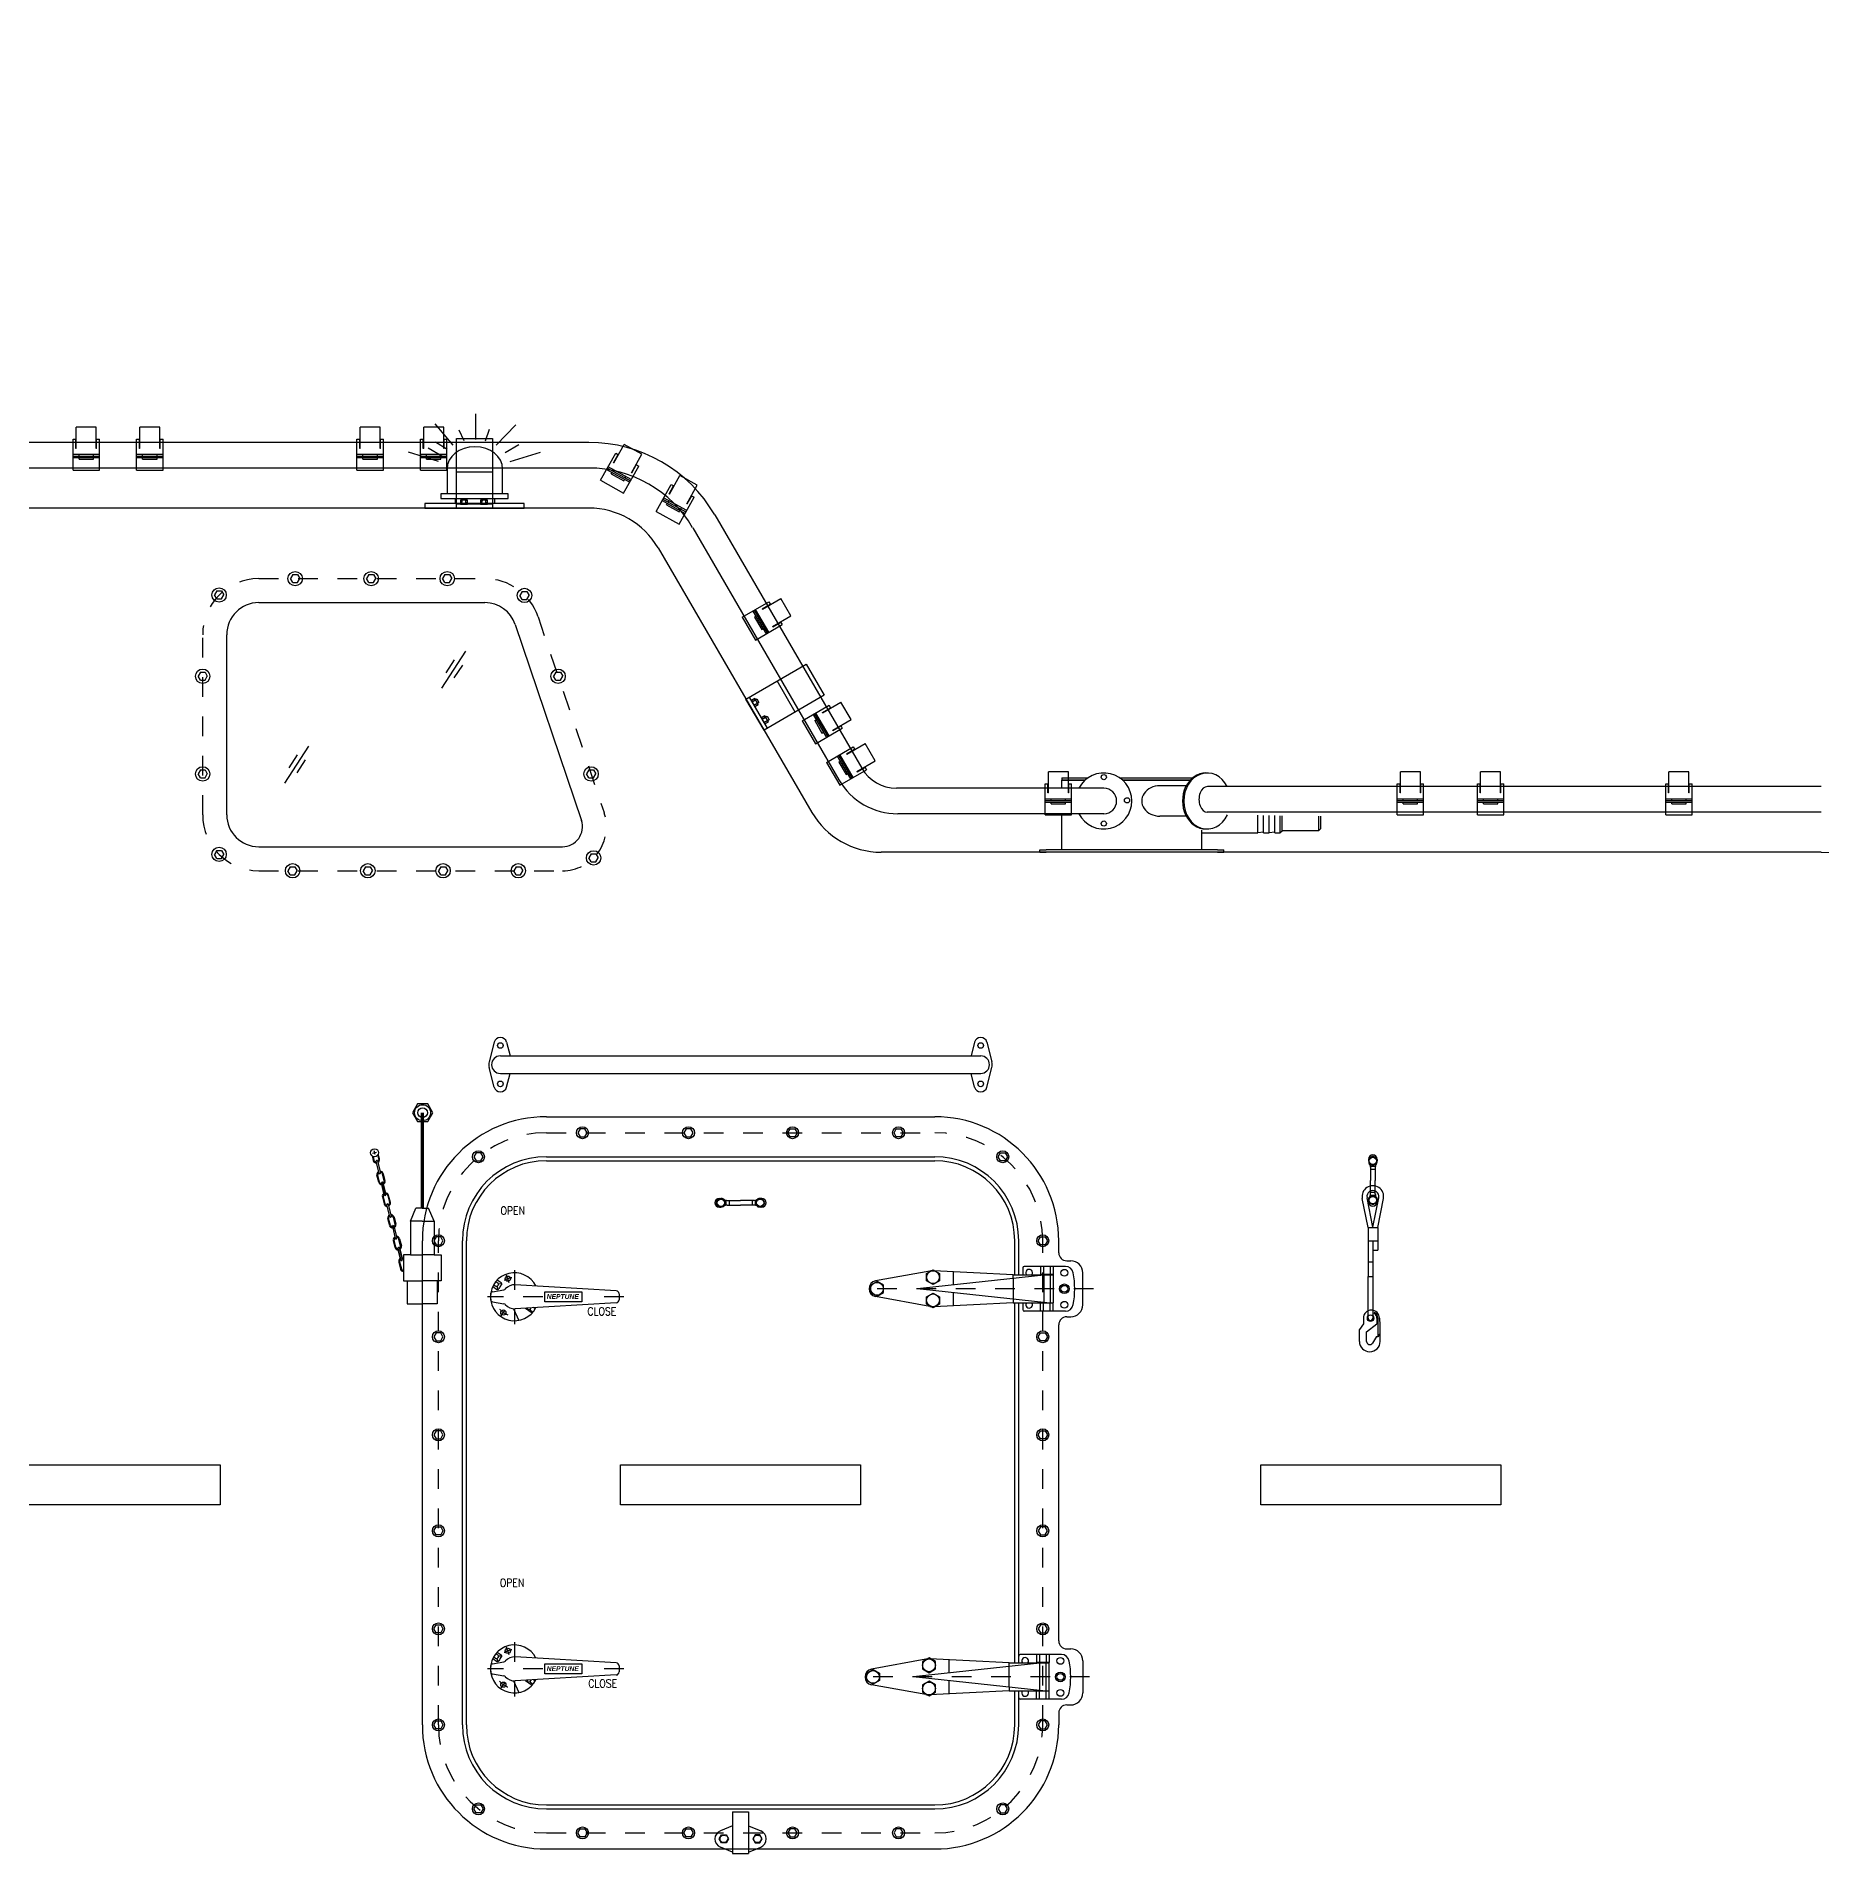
# Model space of a CAD drawing. Header units: millimetres. Extents: x -4 to 3776, y -4 to 4079.
# Drawn here: x 319.17 to 328.24, y 520.81 to 530.11 of the extents above; entities that cross this region are included whole.
import ezdxf
from ezdxf import colors
from ezdxf.entities.mleader import LeaderData, LeaderLine
from ezdxf.math import Vec2, Vec3

# ---------------------------------------------------------------- set-up
doc = ezdxf.new("R2010")
doc.units = ezdxf.units.MM
doc.linetypes.add('CENTER', pattern=[2, 1.25, -0.25, 0.25, -0.25])
doc.linetypes.add('HIDDEN2', pattern=[0.1875, 0.125, -0.0625])
for name, color, linetype in [('01-equipment', 3, 'Continuous'), ('03-input', 3, 'Continuous'), ('BK_kedu', 255, 'Continuous')]:
    doc.layers.add(name, color=color, linetype=linetype)
doc.styles.add('ROMANC', font='ROMANC.shx', dxfattribs={"width": 0.8, "bigfont": 'HZDX.shx'})
doc.styles.get("Standard").update_dxf_attribs({"font": 'arial.ttf'})

# ---------------------------------------------------------------- blocks, each defined once
blk = doc.blocks.new('A$C4EFE2257')
at = {"layer": '03-input', "color": 0, "linetype": 'Continuous'}
for p, q in [((4, 27.1), (4, 53.6)), ((29, 53.6), (4, 53.6)), ((29, 27.1), (29, 53.6)), ((0, 38.7), (4, 38.7)), ((0, 0), (0, 38.7)), ((3.5, 27.1), (3.5, 38.7)), ((4, 27.1), (3.5, 27.1)), ((29, 38.7), (33, 38.7)), ((29.5, 27.1), (29, 27.1)), ((29.5, 27.1), (29.5, 38.7)), ((33, 0), (33, 38.7)), ((33, 19.5), (0, 19.5)), ((0, 17.6), (33, 17.6)), ((0, 15.6), (33, 15.6)), ((7.5, 17.6), (7.5, 19.5)), ((7.5, 13.6), (7.5, 15.6)), ((7.5, 13.6), (25.5, 13.6)), ((25.5, 17.6), (25.5, 19.5)), ((25.5, 13.6), (25.5, 15.6)), ((0, 0), (33, 0))]:
    blk.add_line(p, q, dxfattribs=at)
blk = doc.blocks.new('WINDOW-SIDE')
at = {"layer": '03-input', "color": 0, "linetype": 'Continuous'}
for p, q in [((-147.1, 187.5), (-150, 182.5)), ((-147.1, 187.5), (-141.3, 187.5)), ((-141.3, 187.5), (-138.4, 182.5)), ((-52.1, 187.5), (-55, 182.5)), ((-52.1, 187.5), (-46.3, 187.5)), ((-46.3, 187.5), (-43.4, 182.5)), ((42.9, 187.5), (40, 182.5)), ((42.9, 187.5), (48.7, 187.5)), ((48.7, 187.5), (51.6, 182.5)), ((-242.1, 167.1), (-245, 162.1)), ((-242.1, 157.1), (-245, 162.1)), ((-242.1, 167.1), (-236.3, 167.1)), ((-236.3, 167.1), (-233.4, 162.1)), ((-236.3, 157.1), (-233.4, 162.1)), ((-147.1, 177.5), (-150, 182.5)), ((-147.1, 177.5), (-141.3, 177.5)), ((-141.3, 177.5), (-138.4, 182.5)), ((-52.1, 177.5), (-55, 182.5)), ((-52.1, 177.5), (-46.3, 177.5)), ((-46.3, 177.5), (-43.4, 182.5)), ((42.9, 177.5), (40, 182.5)), ((42.9, 177.5), (48.7, 177.5)), ((48.7, 177.5), (51.6, 182.5)), ((139.5, 166.5), (136.6, 161.5)), ((139.5, 156.5), (136.6, 161.5)), ((139.5, 166.5), (145.2, 166.5)), ((145.2, 166.5), (148.1, 161.5)), ((145.2, 156.5), (148.1, 161.5)), ((-242.1, 157.1), (-236.3, 157.1)), ((-189.7, 152.5), (92.9, 152.5)), ((139.5, 156.5), (145.2, 156.5)), ((130.8, 125.3), (213.4, -119.5)), ((-229.7, -112.5), (-229.7, 112.5)), ((68.6, 91.7), (38.6, 45.5)), ((54.6, 81.1), (44.1, 65)), ((64.7, 74.6), (54.2, 58.4)), ((-262.6, 65.5), (-265.5, 60.5)), ((-262.6, 55.5), (-265.5, 60.5)), ((-262.6, 65.5), (-256.8, 65.5)), ((-262.6, 55.5), (-256.8, 55.5)), ((-256.8, 65.5), (-253.9, 60.5)), ((-256.8, 55.5), (-253.9, 60.5)), ((181.4, 65.5), (178.5, 60.5)), ((181.4, 55.5), (178.5, 60.5)), ((181.4, 65.5), (187.2, 65.5)), ((181.4, 55.5), (187.2, 55.5)), ((187.2, 65.5), (190.1, 60.5)), ((187.2, 55.5), (190.1, 60.5)), ((-127.7, -26.9), (-157.7, -73.2)), ((-141.7, -37.5), (-152.2, -53.7)), ((-131.7, -44), (-142.1, -60.2)), ((-262.6, -56.5), (-265.5, -61.5)), ((-262.6, -66.5), (-265.5, -61.5)), ((-262.6, -56.5), (-256.8, -56.5)), ((-262.6, -66.5), (-256.8, -66.5)), ((-256.8, -56.5), (-253.9, -61.5)), ((-256.8, -66.5), (-253.9, -61.5)), ((222.6, -56.5), (219.7, -61.5)), ((222.6, -66.5), (219.7, -61.5)), ((222.6, -56.5), (228.4, -56.5)), ((222.6, -66.5), (228.4, -66.5)), ((228.4, -56.5), (231.3, -61.5)), ((228.4, -66.5), (231.3, -61.5)), ((-242.1, -157), (-245, -162)), ((-242.1, -157), (-236.3, -157)), ((-236.3, -157), (-233.4, -162)), ((-189.7, -152.5), (189.7, -152.5)), ((-242.1, -167), (-245, -162)), ((-242.1, -167), (-236.3, -167)), ((-236.3, -167), (-233.4, -162)), ((-150.3, -177.5), (-153.2, -182.5)), ((-150.3, -187.5), (-153.2, -182.5)), ((-150.3, -177.5), (-144.5, -177.5)), ((-144.5, -177.5), (-141.6, -182.5)), ((-144.5, -187.5), (-141.6, -182.5)), ((-56.3, -177.5), (-59.2, -182.5)), ((-56.3, -187.5), (-59.2, -182.5)), ((-56.3, -177.5), (-50.5, -177.5)), ((-50.5, -177.5), (-47.6, -182.5)), ((-50.5, -187.5), (-47.6, -182.5)), ((37.7, -177.5), (34.8, -182.5)), ((37.7, -187.5), (34.8, -182.5)), ((37.7, -177.5), (43.5, -177.5)), ((43.5, -177.5), (46.4, -182.5)), ((43.5, -187.5), (46.4, -182.5)), ((131.7, -177.5), (128.8, -182.5)), ((131.7, -187.5), (128.8, -182.5)), ((131.7, -177.5), (137.5, -177.5)), ((137.5, -177.5), (140.4, -182.5)), ((137.5, -187.5), (140.4, -182.5)), ((225.7, -161.4), (222.8, -166.4)), ((225.7, -171.4), (222.8, -166.4)), ((225.7, -161.4), (231.5, -161.4)), ((225.7, -171.4), (231.5, -171.4)), ((231.5, -161.4), (234.4, -166.4)), ((231.5, -171.4), (234.4, -166.4)), ((-150.3, -187.5), (-144.5, -187.5)), ((-56.3, -187.5), (-50.5, -187.5)), ((37.7, -187.5), (43.5, -187.5)), ((131.7, -187.5), (137.5, -187.5))]:
    blk.add_line(p, q, dxfattribs=at)
at = {"layer": '03-input', "color": 0, "linetype": 'CENTER'}
for p, q in [((-189.7, 182.5), (92.9, 182.5)), ((159.2, 134.9), (241.8, -109.9)), ((-259.7, -112.5), (-259.7, 112.5)), ((-189.7, -182.5), (189.7, -182.5))]:
    blk.add_line(p, q, dxfattribs=at)
at = {"layer": '03-input', "color": 0, "linetype": 'Continuous'}
for centre in [(-144.2, 182.5), (-49.2, 182.5), (45.8, 182.5), (-239.2, 162.1), (142.3, 161.5), (-259.7, 60.5), (184.3, 60.5), (-259.7, -61.5), (225.5, -61.5), (-239.2, -162), (228.6, -166.4), (-147.4, -182.5), (-53.4, -182.5), (40.6, -182.5), (134.6, -182.5)]:
    blk.add_circle(centre, 9, dxfattribs=at)
at = {"layer": '03-input', "color": 0, "linetype": 'CENTER'}
for centre, radius, start, end in [((-189.7, 112.5), 70, 90, 180), ((92.9, 112.5), 70, 18.6579, 90), ((-189.7, -112.5), 70, 180, 270), ((189.7, -127.5), 55, 270, 18.6579)]:
    blk.add_arc(centre, radius, start, end, dxfattribs=at)
at = {"layer": '03-input', "color": 0, "linetype": 'Continuous'}
for centre, radius, start, end in [((-189.7, 112.5), 40, 90, 180), ((92.9, 112.5), 40, 18.6579, 90), ((-189.7, -112.5), 40, 180, 270), ((189.7, -127.5), 25, 270, 18.6579)]:
    blk.add_arc(centre, radius, start, end, dxfattribs=at)
blk = doc.blocks.new('HANDRAIL')
at = {"layer": '03-input', "color": 0, "linetype": 'Continuous'}
for p, q in [((-307.7, 39), (-314, 14.6)), ((-292.3, 39), (-287.9, 22)), ((292.3, 39), (287.9, 22)), ((307.7, 39), (314, 14.6)), ((-307.7, -17), (-314, 7.4)), ((-300, 22), (300, 22)), ((-300, 0), (300, 0)), ((292.3, -17), (287.9, 0)), ((307.7, -17), (314, 7.4)), ((-292.3, -17), (-287.9, 0))]:
    blk.add_line(p, q, dxfattribs=at)
for centre in [(-300, 35), (300, 35), (-300, -13), (300, -13)]:
    blk.add_circle(centre, 3.5, dxfattribs=at)
for centre, radius, start, end in [((-300, 37), 8, 14.4775, 165.5225), ((300, 37), 8, 14.4775, 165.5225), ((-300, 11), 14.5, 165.5225, 194.4775), ((-300, 11), 11, 90, 270), ((300, 11), 11, 270, 90), ((300, 11), 14.5, 345.5225, 14.4775), ((-300, -15), 8, 194.4775, 345.5225), ((300, -15), 8, 194.4775, 345.5225)]:
    blk.add_arc(centre, radius, start, end, dxfattribs=at)
blk = doc.blocks.new('door-side')
at = {"layer": '03-input', "color": 0, "linetype": 'Continuous'}
for p, q in [((-242.5, 915), (242.5, 915)), ((-242.5, 865), (242.5, 865)), ((-242.5, 860), (242.5, 860)), ((-26.5, 813), (-24.5, 813)), ((-26.5, 802), (-24.5, 802)), ((-20.9, 811.7), (-20.9, 811.2)), ((-20.9, 803.8), (-20.9, 803.3)), ((-18.2, 810.6), (-18.2, 804.4)), ((-16.7, 810.5), (0, 810.5)), ((-16.7, 804.5), (0, 804.5)), ((16.7, 810.5), (0, 810.5)), ((16.7, 804.5), (0, 804.5)), ((18.2, 810.6), (18.2, 804.4)), ((20.9, 811.7), (20.9, 811.2)), ((20.9, 803.8), (20.9, 803.3)), ((26.5, 813), (24.5, 813)), ((26.5, 802), (24.5, 802)), ((-397.5, 155), (-397.5, 760)), ((-347.5, 155), (-347.5, 760)), ((-342.5, 155), (-342.5, 760)), ((342.5, 717.5), (342.5, 760)), ((347.5, 717.5), (347.5, 760)), ((397.5, 745), (397.5, 760)), ((407.5, 735), (412.5, 735)), ((-305.6, 709.2), (-303.2, 707.5)), ((-303.9, 711.1), (-299.1, 707.8)), ((236.5, 722.1), (168.7, 709.8)), ((382.5, 717.5), (224.9, 700.5)), ((340.5, 717.5), (241.6, 722.5)), ((265.5, 721.3), (265.5, 704.9)), ((340.5, 717.5), (390.5, 717.5)), ((340.5, 713), (340.5, 717.5)), ((340.5, 713), (340.5, 687)), ((352.5, 726), (352.5, 717.5)), ((405.8, 728), (354.5, 728)), ((374.5, 728), (374.5, 718)), ((390.5, 718), (374.5, 718)), ((378.3, 728), (378.3, 718)), ((378.8, 717.5), (378.8, 682.5)), ((386.8, 728), (386.8, 718)), ((386.8, 717.5), (386.8, 682.5)), ((390.5, 728), (390.5, 718)), ((390.5, 717.5), (390.5, 682.5)), ((427.5, 680), (427.5, 720)), ((-309.7, 696.3), (-295.6, 698.8)), ((-309.6, 702.9), (-304.9, 699.6)), ((-308.4, 705.1), (-306, 703.4)), ((-304.6, 703.1), (-303.3, 699.3)), ((-302.4, 706.3), (-298.3, 706.4)), ((-155.3, 697.6), (-281.6, 705)), ((-151.7, 693.7), (-151.7, 686.3)), ((236.5, 677.9), (168.7, 690.2)), ((382.5, 682.5), (224.9, 699.5)), ((265.5, 695.1), (265.5, 678.7)), ((340.5, 687), (340.5, 682.5)), ((-309.7, 683.7), (-295.6, 681.2)), ((-299.1, 666.2), (-294.5, 672.8)), ((-283.8, 675.1), (-277, 660.5)), ((-155.3, 682.4), (-281.6, 675)), ((-268.8, 675.8), (-268.8, 675.7)), ((-268.8, 675.7), (-260.3, 669.8)), ((-262.6, 673.7), (-265.9, 673.6)), ((-259.4, 670.8), (-261.8, 672.5)), ((-256.6, 674.9), (-258.7, 676.4)), ((340.5, 682.5), (241.6, 677.5)), ((340.5, 682.5), (390.5, 682.5)), ((342.5, 232.5), (342.5, 682.5)), ((347.5, 232.5), (347.5, 682.5)), ((352.5, 682.5), (352.5, 674)), ((405.8, 672), (354.5, 672)), ((374.5, 672), (374.5, 682)), ((390.5, 682), (374.5, 682)), ((378.3, 672), (378.3, 682)), ((386.8, 672), (386.8, 682)), ((390.5, 672), (390.5, 682)), ((407.5, 665), (412.5, 665)), ((397.5, 260), (397.5, 655)), ((-309.7, 231.3), (-295.6, 233.8)), ((-309.6, 237.9), (-304.9, 234.6)), ((-308.4, 240.1), (-306, 238.4)), ((-305.6, 244.2), (-303.2, 242.5)), ((-304.6, 238.1), (-303.3, 234.3)), ((-303.9, 246.1), (-299.1, 242.8)), ((-302.4, 241.3), (-298.3, 241.4)), ((-155.3, 232.6), (-281.6, 240)), ((-151.7, 228.7), (-151.7, 221.3)), ((231.5, 237.1), (163.7, 224.8)), ((377.5, 232.5), (219.9, 215.5)), ((335.5, 232.5), (236.6, 237.5)), ((260.5, 219.9), (260.5, 236.3)), ((335.5, 228), (335.5, 232.5)), ((335.5, 232.5), (385.5, 232.5)), ((347.5, 232.5), (347.5, 241)), ((400.8, 243), (349.5, 243)), ((369.5, 243), (369.5, 233)), ((385.5, 233), (369.5, 233)), ((373.3, 243), (373.3, 233)), ((373.8, 197.5), (373.8, 232.5)), ((381.8, 243), (381.8, 233)), ((381.8, 197.5), (381.8, 232.5)), ((385.5, 243), (385.5, 233)), ((385.5, 197.5), (385.5, 232.5)), ((407.5, 250), (412.5, 250)), ((427.5, 235), (427.5, 195)), ((-309.7, 218.7), (-295.6, 216.2)), ((-299.1, 201.2), (-294.5, 207.8)), ((-283.8, 210.1), (-277, 195.5)), ((-155.3, 217.4), (-281.6, 210)), ((-268.8, 210.8), (-268.8, 210.7)), ((-268.8, 210.7), (-260.3, 204.8)), ((-262.6, 208.7), (-265.9, 208.6)), ((-259.4, 205.8), (-261.8, 207.5)), ((-256.6, 209.9), (-258.7, 211.4)), ((377.5, 197.5), (219.9, 214.5)), ((260.5, 193.7), (260.5, 210.1)), ((335.5, 202), (335.5, 228)), ((231.5, 192.9), (163.7, 205.2)), ((335.5, 197.5), (236.6, 192.5)), ((335.5, 202), (335.5, 197.5)), ((335.5, 197.5), (385.5, 197.5)), ((342.5, 155), (342.5, 197.5)), ((347.5, 155), (347.5, 197.5)), ((347.5, 189), (347.5, 197.5)), ((400.8, 187), (349.5, 187)), ((369.5, 187), (369.5, 197)), ((385.5, 197), (369.5, 197)), ((373.3, 187), (373.3, 197)), ((381.8, 187), (381.8, 197)), ((385.5, 187), (385.5, 197)), ((397.5, 170), (397.5, 155)), ((407.5, 180), (412.5, 180)), ((-242.5, 55), (242.5, 55)), ((-242.5, 50), (242.5, 50)), ((-10, 46.4), (10, 46.4)), ((-10, 46.4), (-10, -5.6)), ((10, 46.4), (10, -5.6)), ((50, 55), (50, 55)), ((-10, 29.1), (-25.2, 22.7)), ((10, 29.1), (25.2, 22.7)), ((-242.5, 0), (242.5, 0)), ((-10, -3.9), (-25.2, 2.4)), ((10, -3.9), (25.2, 2.4)), ((-10, -5.6), (10, -5.6))]:
    blk.add_line(p, q, dxfattribs=at)
at = {"layer": '03-input', "color": 0, "linetype": 'CENTER'}
for p, q in [((-242.5, 895), (242.5, 895)), ((-377.5, 155), (-377.5, 760)), ((377.5, 155), (377.5, 760)), ((-288.9, 707.6), (-292.4, 717.2)), ((-282.5, 723.4), (-282.5, 655.6)), ((-246.9, 690), (-316, 690)), ((-145.7, 690), (-193.7, 690)), ((441.1, 700), (154.2, 700)), ((-288.9, 242.6), (-292.4, 252.2)), ((-282.5, 258.4), (-282.5, 190.6)), ((-246.9, 225), (-316, 225)), ((-145.7, 225), (-193.7, 225)), ((436.1, 215), (149.2, 215)), ((-242.5, 20), (242.5, 20))]:
    blk.add_line(p, q, dxfattribs=at)
at = {"layer": '03-input', "color": 0, "linetype": 'HIDDEN2'}
for p, q in [((-14.4, 810.5), (-14.4, 804.5)), ((14.4, 810.5), (14.4, 804.5))]:
    blk.add_line(p, q, dxfattribs=at)
at = {"layer": '03-input', "color": 0, "linetype": 'Continuous'}
for points in [[(-194.6, 890), (-191.7, 895), (-194.6, 900), (-200.4, 900), (-203.3, 895), (-200.4, 890)], [(-62.1, 890), (-59.2, 895), (-62.1, 900), (-67.9, 900), (-70.8, 895), (-67.9, 890)], [(62.1, 890), (59.2, 895), (62.1, 900), (67.9, 900), (70.8, 895), (67.9, 890)], [(194.6, 890), (191.7, 895), (194.6, 900), (200.4, 900), (203.3, 895), (200.4, 890)], [(-324.6, 859.9), (-321.7, 864.9), (-324.6, 869.9), (-330.4, 869.9), (-333.3, 864.9), (-330.4, 859.9)], [(324.6, 859.9), (321.7, 864.9), (324.6, 869.9), (330.4, 869.9), (333.3, 864.9), (330.4, 859.9)], [(-21.6, 812.5), (-18.7, 807.5), (-21.6, 802.5), (-27.4, 802.5), (-30.3, 807.5), (-27.4, 812.5)], [(21.6, 812.5), (18.7, 807.5), (21.6, 802.5), (27.4, 802.5), (30.3, 807.5), (27.4, 812.5)], [(-374.6, 755), (-371.7, 760), (-374.6, 765), (-380.4, 765), (-383.3, 760), (-380.4, 755)], [(374.6, 755), (371.7, 760), (374.6, 765), (380.4, 765), (383.3, 760), (380.4, 755)], [(162.5, 695.4), (170.5, 690.8), (178.5, 695.4), (178.5, 704.6), (170.5, 709.2), (162.5, 704.6)], [(232.5, 719.1), (240.5, 723.7), (248.5, 719.1), (248.5, 709.9), (240.5, 705.3), (232.5, 709.9)], [(-198.3, 696.2), (-198.3, 683.8), (-244.6, 683.8), (-244.6, 696.2)], [(232.5, 690.1), (240.5, 694.7), (248.5, 690.1), (248.5, 680.9), (240.5, 676.3), (232.5, 680.9)], [(-374.6, 635), (-371.7, 640), (-374.6, 645), (-380.4, 645), (-383.3, 640), (-380.4, 635)], [(374.6, 635), (371.7, 640), (374.6, 645), (380.4, 645), (383.3, 640), (380.4, 635)], [(-374.6, 512.5), (-371.7, 517.5), (-374.6, 522.5), (-380.4, 522.5), (-383.3, 517.5), (-380.4, 512.5)], [(374.6, 512.5), (371.7, 517.5), (374.6, 522.5), (380.4, 522.5), (383.3, 517.5), (380.4, 512.5)], [(-374.6, 402.5), (-371.7, 397.5), (-374.6, 392.5), (-380.4, 392.5), (-383.3, 397.5), (-380.4, 402.5)], [(374.6, 402.5), (371.7, 397.5), (374.6, 392.5), (380.4, 392.5), (383.3, 397.5), (380.4, 402.5)], [(-374.6, 280), (-371.7, 275), (-374.6, 270), (-380.4, 270), (-383.3, 275), (-380.4, 280)], [(374.6, 280), (371.7, 275), (374.6, 270), (380.4, 270), (383.3, 275), (380.4, 280)], [(-198.3, 231.2), (-198.3, 218.8), (-244.6, 218.8), (-244.6, 231.2)], [(227.5, 224.9), (235.5, 220.3), (243.5, 224.9), (243.5, 234.1), (235.5, 238.7), (227.5, 234.1)], [(157.5, 219.6), (165.5, 224.2), (173.5, 219.6), (173.5, 210.4), (165.5, 205.8), (157.5, 210.4)], [(227.5, 195.9), (235.5, 191.3), (243.5, 195.9), (243.5, 205.1), (235.5, 209.7), (227.5, 205.1)], [(-374.6, 160), (-371.7, 155), (-374.6, 150), (-380.4, 150), (-383.3, 155), (-380.4, 160)], [(374.6, 160), (371.7, 155), (374.6, 150), (380.4, 150), (383.3, 155), (380.4, 160)], [(-324.6, 55.1), (-321.7, 50.1), (-324.6, 45.1), (-330.4, 45.1), (-333.3, 50.1), (-330.4, 55.1)], [(324.6, 55.1), (321.7, 50.1), (324.6, 45.1), (330.4, 45.1), (333.3, 50.1), (330.4, 55.1)], [(-194.6, 25), (-191.7, 20), (-194.6, 15), (-200.4, 15), (-203.3, 20), (-200.4, 25)], [(-62.1, 25), (-59.2, 20), (-62.1, 15), (-67.9, 15), (-70.8, 20), (-67.9, 25)], [(62.1, 25), (59.2, 20), (62.1, 15), (67.9, 15), (70.8, 20), (67.9, 25)], [(194.6, 25), (191.7, 20), (194.6, 15), (200.4, 15), (203.3, 20), (200.4, 25)]]:
    blk.add_lwpolyline(points, close=True, dxfattribs=at)
at = {"layer": '03-input', "color": 0, "linetype": 'CENTER'}
for points in [[(-18.1, 17.6), (-15.2, 12.6), (-18.1, 7.6), (-23.9, 7.6), (-26.8, 12.6), (-23.9, 17.6)], [(18.1, 17.6), (15.2, 12.6), (18.1, 7.6), (23.9, 7.6), (26.8, 12.6), (23.9, 17.6)]]:
    blk.add_lwpolyline(points, close=True, dxfattribs=at)
at = {"layer": '03-input', "color": 0, "linetype": 'Continuous'}
for centre, radius in [((-197.5, 895), 7.5), ((-65, 895), 7.5), ((65, 895), 7.5), ((197.5, 895), 7.5), ((-327.5, 864.9), 7.5), ((327.5, 864.9), 7.5), ((-24.5, 807.5), 4.58), ((24.5, 807.5), 4.58), ((-377.5, 760), 7.5), ((377.5, 760), 7.5), ((-290.7, 712.6), 3.25), ((240.5, 714.5), 8), ((404.5, 720), 4.25), ((170.5, 700), 8), ((240.5, 685.5), 8), ((404.5, 700), 6), ((404.5, 700), 4.25), ((-296.3, 670.3), 3.25), ((404.5, 680), 4.25), ((-377.5, 640), 7.5), ((377.5, 640), 7.5), ((-377.5, 517.5), 7.5), ((377.5, 517.5), 7.5), ((-377.5, 397.5), 7.5), ((377.5, 397.5), 7.5), ((-377.5, 275), 7.5), ((377.5, 275), 7.5), ((-290.7, 247.6), 3.25), ((235.5, 229.5), 8), ((399.5, 235), 4.25), ((-296.3, 205.3), 3.25), ((165.5, 215), 8), ((235.5, 200.5), 8), ((399.5, 215), 6), ((399.5, 215), 4.25), ((399.5, 195), 4.25), ((-377.5, 155), 7.5), ((377.5, 155), 7.5), ((-327.5, 50.1), 7.5), ((327.5, 50.1), 7.5), ((-197.5, 20), 7.5), ((-65, 20), 7.5), ((65, 20), 7.5), ((197.5, 20), 7.5)]:
    blk.add_circle(centre, radius, dxfattribs=at)
at = {"layer": '03-input', "color": 0, "linetype": 'CENTER'}
for centre in [(-21, 12.6), (21, 12.6)]:
    blk.add_circle(centre, 4.69, dxfattribs=at)
at = {"layer": '03-input', "color": 0, "linetype": 'Continuous'}
for centre, radius, start, end in [((-242.5, 760), 155, 90, 180), ((242.5, 760), 155, 0, 90), ((-242.5, 760), 105, 90, 180), ((-242.5, 760), 100, 90, 180), ((242.5, 760), 105, 0, 90), ((242.5, 760), 100, 0, 90), ((-26.5, 807.5), 5.5, 90, 270), ((-24.5, 807.5), 5.5, 54.5691, 90), ((-24.5, 807.5), 5.5, 270, 305.4309), ((-16.7, 818.5), 8, 234.5691, 270), ((-16.7, 796.5), 8, 90, 125.4309), ((16.7, 818.5), 8, 270, 305.4309), ((16.7, 796.5), 8, 54.5691, 90), ((24.5, 807.5), 5.5, 90, 125.4309), ((24.5, 807.5), 5.5, 234.5691, 270), ((26.5, 807.5), 5.5, 270, 90), ((407.5, 745), 10, 180, 270), ((412.5, 720), 15, 0, 90), ((-282.5, 690), 30, 26.6641, 333.3359), ((170.5, 700), 10, 100.2866, 259.7134), ((240.5, 700), 22.5, 87.1213, 100.2866), ((354.5, 726), 2, 90, 180), ((360.5, 720), 4.25, 323.9681, 216.0319), ((405.8, 718), 10, 10.6938, 90), ((310.5, 700), 107, 349.3062, 10.6938), ((-287.4, 690), 25.1, 171.1908, 188.8092), ((-309.2, 693.4), 3, 99.6877, 171.1908), ((-309.2, 686.6), 3, 188.8092, 260.3123), ((-304.9, 705.1), 2, 235, 326.0611), ((-303.7, 701.2), 2, 235, 332.1808), ((-304.3, 705.9), 2, 323.9389, 55), ((-282.5, 690), 25, 143.9389, 146.0611), ((-282.5, 690), 22, 137.8192, 152.1808), ((-300.3, 706.1), 2, 317.8192, 55), ((-296.1, 701.8), 3, 279.8748, 319.1975), ((-282.5, 690), 15, 86.6375, 139.1975), ((-155.6, 693.7), 3.9, 0, 85.4664), ((-155.6, 686.3), 3.9, 274.5336, 0), ((225, 700), 0.5, 96.1594, 263.8406), ((-296.1, 678.2), 3, 40.8025, 80.1252), ((-282.5, 690), 15, 220.8025, 273.3625), ((-282.5, 690), 22, 314.9323, 320.3501), ((-260.7, 674.1), 2, 143.9389, 235), ((-282.5, 690), 25, 323.9389, 326.0611), ((-260.1, 674.9), 2, 140.794, 146.0611), ((240.5, 700), 22.5, 259.7134, 272.8787), ((354.5, 674), 2, 180, 270), ((360.5, 680), 4.25, 143.9681, 36.0319), ((407.5, 655), 10, 90, 180), ((405.8, 682), 10, 270, 349.3062), ((412.5, 680), 15, 270, 0), ((-282.5, 225), 30, 26.6641, 333.3359), ((407.5, 260), 10, 180, 270), ((-287.4, 225), 25.1, 171.1908, 188.8092), ((-309.2, 228.4), 3, 99.6877, 171.1908), ((-304.9, 240.1), 2, 235, 326.0611), ((-303.7, 236.2), 2, 235, 332.1808), ((-304.3, 240.9), 2, 323.9389, 55), ((-282.5, 225), 25, 143.9389, 146.0611), ((-282.5, 225), 22, 137.8192, 152.1808), ((-300.3, 241.1), 2, 317.8192, 55), ((-296.1, 236.8), 3, 279.8748, 319.1975), ((-282.5, 225), 15, 86.6375, 139.1975), ((-155.6, 228.7), 3.9, 0, 85.4664), ((235.5, 215), 22.5, 87.1213, 100.2866), ((349.5, 241), 2, 90, 180), ((355.5, 235), 4.25, 323.9681, 216.0319), ((400.8, 233), 10, 10.6938, 90), ((305.5, 215), 107, 349.3062, 10.6938), ((412.5, 235), 15, 0, 90), ((-309.2, 221.6), 3, 188.8092, 260.3123), ((-296.1, 213.2), 3, 40.8025, 80.1252), ((-282.5, 225), 15, 220.8025, 273.3625), ((-282.5, 225), 22, 314.9323, 320.3501), ((-260.7, 209.1), 2, 143.9389, 235), ((-282.5, 225), 25, 323.9389, 326.0611), ((-260.1, 209.9), 2, 140.794, 146.0611), ((-155.6, 221.3), 3.9, 274.5336, 0), ((165.5, 215), 10, 100.2866, 259.7134), ((220, 215), 0.5, 96.1594, 263.8406), ((235.5, 215), 22.5, 259.7134, 272.8787), ((349.5, 189), 2, 180, 270), ((355.5, 195), 4.25, 143.9681, 36.0319), ((400.8, 197), 10, 270, 349.3062), ((412.5, 195), 15, 270, 0), ((407.5, 170), 10, 90, 180), ((-242.5, 155), 155, 180, 270), ((-242.5, 155), 105, 180, 270), ((-242.5, 155), 100, 180, 270), ((242.5, 155), 155, 270, 0), ((242.5, 155), 100, 270, 0), ((242.5, 155), 105, 270, 0), ((-21, 12.6), 11, 112.68, 247.32), ((-21, 12.6), 11, 359.9993, 0.0007), ((21, 12.6), 11, 292.68, 67.32)]:
    blk.add_arc(centre, radius, start, end, dxfattribs=at)
at = {"layer": '03-input', "color": 0, "linetype": 'CENTER'}
for centre, radius, start, end in [((-242.5, 760), 135, 90, 180), ((242.5, 760), 135, 0, 90), ((-282.5, 690), 24, 97.9925, 121.9041), ((-282.5, 690), 24, 219.7139, 249.7862), ((-282.5, 225), 24, 97.9925, 121.9041), ((-282.5, 225), 24, 219.7139, 249.7862), ((-242.5, 155), 135, 180, 270), ((242.5, 155), 135, 270, 0)]:
    blk.add_arc(centre, radius, start, end, dxfattribs=at)
at = {"layer": '03-input', "color": 0, "linetype": 'Continuous', "style": 'ROMANC', "width": 0.85}
for s, p in [('OPEN', (-299.9, 792.6)), ('CLOSE', (-191.3, 666.8)), ('OPEN', (-300.7, 327.6)), ('CLOSE', (-190.2, 201.8))]:
    blk.add_text(s, height=10, dxfattribs=at).set_placement(p)
at = {"layer": '03-input', "color": 0, "linetype": 'Continuous', "char_height": 6, "attachment_point": 4}
for insert in [(-242.1, 690.3), (-242.1, 225.3)]:
    blk.add_mtext('\\fArial|b1|i1|c0|p34;NEPTUNE', dxfattribs=dict(at, insert=insert))
blk = doc.blocks.new('TEST5')
at = {"layer": '03-input', "color": 0, "linetype": 'Continuous'}
for p, q in [((-36.7, -338.7), (-19.7, -298)), ((-36.7, -338.7), (-36.7, -444)), ((0, -338.7), (-36.7, -338.7)), ((0, -298), (-19.7, -298)), ((0, -298), (19.7, -298)), ((0, -338.7), (36.7, -338.7)), ((36.7, -338.7), (19.7, -298)), ((36.7, -338.7), (36.7, -444)), ((-58.9, -444), (-58.9, -525.3)), ((-36.7, -444), (-58.9, -444)), ((-36.7, -444), (0, -444)), ((36.7, -444), (0, -444)), ((36.7, -444), (58.9, -444)), ((58.9, -444), (58.9, -525.3)), ((-58.9, -525.3), (-46.9, -525.3)), ((-46.9, -525.3), (0, -525.3)), ((-46.9, -525.3), (-46.9, -596.8)), ((46.9, -525.3), (0, -525.3)), ((58.9, -525.3), (46.9, -525.3)), ((46.9, -525.3), (46.9, -596.8)), ((-46.9, -596.8), (0, -596.8)), ((46.9, -596.8), (0, -596.8))]:
    blk.add_line(p, q, dxfattribs=at)
at = {"layer": '03-input', "color": 0, "linetype": 'Continuous', "const_width": 10}
blk.add_lwpolyline([(0, -298), (0, 0)], dxfattribs=at)
blk = doc.blocks.new('A$C04E4144E')
at = {"layer": '03-input', "color": 0, "linetype": 'Continuous', "xscale": 0.5, "yscale": 0.5, "zscale": 0.5}
blk.add_blockref('TEST5', (29.4, 298.4), dxfattribs=at)
blk = doc.blocks.new('1')
at = {"layer": '03-input', "color": 0, "linetype": 'Continuous'}
blk.add_lwpolyline([(3270.4, 2179.8), (3264, 2168.8), (3270.4, 2157.8), (3283.1, 2157.8), (3289.4, 2168.8), (3283.1, 2179.8)], close=True, dxfattribs=at)
for radius in [10, 6]:
    blk.add_circle((3276.7, 2168.8), radius, dxfattribs=at)
blk = doc.blocks.new('PROFILPR')
at = {"layer": '03-input', "color": 0, "linetype": 'Continuous'}
for p, q in [((-22.5, 87), (22.5, 87)), ((-22.5, 0), (-22.5, 87)), ((22.5, 87), (22.5, 0)), ((22.5, 45), (-22.5, 45)), ((22.5, 5), (-22.5, 5)), ((22.5, 0), (-22.5, 0)), ((-17.6, 10), (-17.6, 5)), ((-8.9, 10), (-17.6, 10)), ((-17.6, 5), (-8.9, 5)), ((-15.7, 5), (-15.7, 12)), ((-15.7, 12), (-10.7, 12)), ((-15.7, 9), (-15.7, 7.5)), ((-15.7, 6), (-15.7, 7.5)), ((-10.7, 5), (-15.7, 5)), ((-10.8, 7.5), (-10.8, 9)), ((-10.8, 7.5), (-10.8, 6)), ((-10.7, 5), (-10.7, 12)), ((-8.9, 5), (-8.9, 10)), ((7.5, 10), (7.5, 5)), ((16.2, 10), (7.5, 10)), ((7.5, 5), (16.2, 5)), ((9.4, 5), (9.4, 12)), ((9.4, 12), (14.4, 12)), ((9.4, 9), (9.4, 7.5)), ((9.4, 6), (9.4, 7.5)), ((14.4, 5), (9.4, 5)), ((14.3, 7.5), (14.3, 9)), ((14.3, 7.5), (14.3, 6)), ((14.4, 5), (14.4, 12)), ((16.2, 5), (16.2, 10))]:
    blk.add_line(p, q, dxfattribs=at)
for points in [[(-17.6, 10, -0.053714), (-16.8, 9.9, -0.06756), (-16.2, 9.7, -0.105274), (-15.8, 9.3, -0.168253), (-15.7, 9, -0.168253)], [(-17.6, 5, 0.053714), (-16.8, 5.1, 0.06756), (-16.2, 5.3, 0.105274), (-15.8, 5.7, 0.168253), (-15.7, 6, 0.168253)], [(-10.8, 9, 0.200825), (-10.9, 9.3, 0.097941), (-11.5, 9.7, 0.055066), (-12.2, 9.9, 0.041895), (-13.2, 10, 0.041895), (-14.2, 9.9, 0.055066), (-14.9, 9.7, 0.097941), (-15.5, 9.3, 0.200825), (-15.7, 9, 0.200825)], [(-10.8, 6, -0.200825), (-10.9, 5.7, -0.097941), (-11.5, 5.3, -0.055066), (-12.2, 5.1, -0.041895), (-13.2, 5, -0.041895), (-14.2, 5.1, -0.055066), (-14.9, 5.3, -0.097941), (-15.5, 5.7, -0.200825), (-15.7, 6, -0.200825)], [(-8.9, 10, 0.053714), (-9.6, 9.9, 0.06756), (-10.2, 9.7, 0.105274), (-10.6, 9.3, 0.168253), (-10.8, 9, 0.168253)], [(-8.9, 5, -0.053714), (-9.6, 5.1, -0.06756), (-10.2, 5.3, -0.105274), (-10.6, 5.7, -0.168253), (-10.8, 6, -0.168253)], [(7.5, 10, -0.053714), (8.3, 9.9, -0.06756), (8.9, 9.7, -0.105274), (9.3, 9.3, -0.168253), (9.4, 9, -0.168253)], [(7.5, 5, 0.053714), (8.3, 5.1, 0.06756), (8.9, 5.3, 0.105274), (9.3, 5.7, 0.168253), (9.4, 6, 0.168253)], [(14.3, 9, 0.200825), (14.2, 9.3, 0.097941), (13.6, 9.7, 0.055066), (12.9, 9.9, 0.041895), (11.9, 10, 0.041895), (10.9, 9.9, 0.055066), (10.2, 9.7, 0.097941), (9.6, 9.3, 0.200825), (9.4, 9, 0.200825)], [(14.3, 6, -0.200825), (14.2, 5.7, -0.097941), (13.6, 5.3, -0.055066), (12.9, 5.1, -0.041895), (11.9, 5, -0.041895), (10.9, 5.1, -0.055066), (10.2, 5.3, -0.097941), (9.6, 5.7, -0.200825), (9.4, 6, -0.200825)], [(16.2, 10, 0.053714), (15.5, 9.9, 0.06756), (14.9, 9.7, 0.105274), (14.5, 9.3, 0.168253), (14.3, 9, 0.168253)], [(16.2, 5, -0.053714), (15.5, 5.1, -0.06756), (14.9, 5.3, -0.105274), (14.5, 5.7, -0.168253), (14.3, 6, -0.168253)]]:
    blk.add_lwpolyline(points, format="xyb", dxfattribs=at)
blk = doc.blocks.new('A$C09D5178D')
at = {"layer": '03-input', "color": 0, "linetype": 'ByBlock'}
for p, q in [((84, 85.5), (84, 117.6)), ((56, 78.6), (33.5, 105.1)), ((69.5, 83.9), (63.3, 97.3)), ((96.3, 83.9), (101, 98.7)), ((109.6, 78.7), (134, 104.1)), ((37.5, 58), (0, 69.9)), ((41.5, 64.7), (24.5, 74.9)), ((48.3, 73), (33.7, 82.3)), ((120.8, 69.4), (137.8, 79.4)), ((127.2, 58), (164.7, 69.9))]:
    blk.add_line(p, q, dxfattribs=at)
at = {"layer": '03-input', "color": 0, "linetype": 'Continuous'}
for p, q in [((48.2, 49), (48.2, 17.6)), ((117.5, 17.6), (117.5, 49)), ((144.3, 5.6), (20.5, 5.6)), ((20.5, 5.6), (20.5, 0)), ((124.3, 17.6), (40.5, 17.6)), ((40.5, 17.6), (40.5, 11.9)), ((40.5, 11.9), (124.3, 11.9)), ((40.5, 11.9), (124.3, 11.9)), ((40.5, 11.9), (40.5, 11.9)), ((48.2, 11.9), (117.5, 11.9)), ((58.2, 11.9), (58.2, 5.6)), ((107.5, 11.9), (107.5, 5.6)), ((124.3, 11.9), (124.3, 17.6)), ((144.3, 0), (144.3, 5.6)), ((20.5, 0), (144.3, 0)), ((20.5, 0), (144.3, 0)), ((20.5, 0), (20.5, 0)), ((48.2, 0), (117.5, 0))]:
    blk.add_line(p, q, dxfattribs=at)
blk.add_ellipse((82.9, 49), major_axis=(-34.7, 0), ratio=0.797095, start_param=3.141593, end_param=6.283185, dxfattribs=at)
blk = doc.blocks.new('救生艇侧视')
at = {"layer": '03-input', "color": 0, "linetype": 'Continuous'}
for p, q in [((-1139.5, 3129.9), (-2204.5, 3129.9)), ((-1139.5, 3097.9), (-2204.5, 3097.9)), ((-1139.5, 3047.9), (-2204.5, 3047.9)), ((-982.2, 3039.3), (-798.5, 2722.7)), ((-1009.8, 3023.3), (-827.1, 2708.2)), ((-1053.1, 2998.1), (-860.9, 2667.6)), ((-496.2, 2697.9), (-755.3, 2697.9)), ((400, 2699.9), (-366.8, 2699.9)), ((-496.2, 2665.9), (-753.5, 2665.9)), ((400, 2667.9), (-367, 2667.9)), ((400, 2617.9), (-774.4, 2617.9)), ((-1409.6, 2241.8), (-1404.8, 2243)), ((-1406.6, 2240), (-1407.8, 2244.8)), ((-1401.1, 2234.6), (-1402.6, 2240.4)), ((-1410.3, 2238.5), (-1408.9, 2232.7)), ((-1409.1, 2237.8), (-1407.9, 2232.9)), ((-1405.5, 2231.5), (-1401.8, 2216.9)), ((-1403.5, 2232), (-1399.9, 2217.4)), ((-1403.3, 2239.2), (-1402.1, 2234.4)), ((-165.6, 2234.1), (-165.6, 2232.1)), ((-164.3, 2228.5), (-163.8, 2228.5)), ((-163.2, 2225.8), (-156.9, 2225.8)), ((-163.1, 2224.3), (-163.1, 2207.6)), ((-157.1, 2224.3), (-157.1, 2207.6)), ((-156.4, 2228.5), (-155.9, 2228.5)), ((-154.6, 2234.1), (-154.6, 2232.1)), ((-1402, 2205.5), (-1404.2, 2214.3)), ((-1401, 2205.8), (-1403.2, 2214.5)), ((-1395, 2189.8), (-1398.6, 2204.3)), ((-1398.6, 2204.3), (-1395, 2189.8)), ((-1395.2, 2207.2), (-1397.4, 2216)), ((-1393, 2190.3), (-1396.7, 2204.8)), ((-1396.7, 2204.8), (-1393, 2190.3)), ((-1396.5, 2216.2), (-1394.3, 2207.5)), ((-163.1, 2190.9), (-163.1, 2207.6)), ((-157.1, 2190.9), (-157.1, 2207.6)), ((-1397.4, 2187.1), (-1395.2, 2178.4)), ((-1396.4, 2187.3), (-1394.2, 2178.6)), ((-1388.1, 2162.6), (-1391.8, 2177.2)), ((-1390.6, 2188.8), (-1388.4, 2180.1)), ((-1386.2, 2163.1), (-1389.8, 2177.7)), ((-1387.4, 2180.3), (-1389.6, 2189.1)), ((-166.1, 2148.9), (-173.3, 2185)), ((-160.1, 2149.5), (-167.4, 2186.2)), ((-165.6, 2181.1), (-165.6, 2183.1)), ((-164.3, 2186.7), (-163.8, 2186.7)), ((-163.2, 2189.4), (-156.9, 2189.4)), ((-160.1, 2149.5), (-152.8, 2186.2)), ((-156.4, 2186.7), (-155.9, 2186.7)), ((-154.6, 2181.1), (-154.6, 2183.1)), ((-154.1, 2148.9), (-146.9, 2185.1)), ((-1388.3, 2151.2), (-1390.5, 2160)), ((-1387.4, 2151.5), (-1389.6, 2160.2)), ((-1384.9, 2150), (-1381.3, 2135.5)), ((-1381.5, 2152.9), (-1383.7, 2161.7)), ((-1383, 2150.5), (-1379.3, 2136)), ((-1382.8, 2161.9), (-1380.6, 2153.2)), ((-166.1, 2148.9), (-166.1, 2087.9)), ((-166.1, 2148.9), (-154.1, 2148.9)), ((-154.1, 2148.9), (-154.1, 2120.6)), ((-1381.5, 2124.1), (-1383.7, 2132.8)), ((-1380.5, 2124.3), (-1382.7, 2133)), ((-1374.7, 2125.8), (-1376.9, 2134.5)), ((-1375.9, 2134.8), (-1373.7, 2126)), ((-166.1, 2132.1), (-154.1, 2132.1)), ((-160, 2132.1), (-160, 2035.7)), ((-1374.4, 2108.3), (-1378.1, 2122.9)), ((-1378.1, 2122.9), (-1374.4, 2108.3)), ((-1376.8, 2105.6), (-1374.6, 2096.9)), ((-1372.5, 2108.8), (-1376.2, 2123.4)), ((-1376.2, 2123.4), (-1372.5, 2108.8)), ((-1375.9, 2105.9), (-1373.7, 2097.2)), ((-166.1, 2105.9), (-160, 2105.9)), ((-160, 2120.6), (-154.1, 2120.6)), ((-1371, 2094.9), (-1371.3, 2095.7)), ((-166.1, 2087.9), (-160, 2087.9)), ((-166.1, 2035.7), (-166.1, 2087.9)), ((-172, 2035.7), (-172, 2028.6)), ((-155, 2035.7), (-155, 2028.6)), ((-154, 2035.7), (-154, 2012.7)), ((-152, 2035.7), (-152, 2031.7)), ((-172, 2028.6), (-177, 2021.7)), ((-177, 2006.7), (-177, 2021.7)), ((-168, 2018.7), (-155, 2028.6)), ((-168, 2006.7), (-168, 2018.7)), ((-155.6, 2012.7), (-160.6, 2004.6)), ((-155.6, 2012.7), (-153.5, 2012.7)), ((-152.5, 2013.7), (-152.5, 2014.7)), ((-151.5, 2015.7), (-151, 2015.7)), ((-151, 2006.7), (-151, 2030.7))]:
    blk.add_line(p, q, dxfattribs=at)
at = {"layer": '03-input', "color": 0, "linetype": 'Continuous', "ltscale": 30}
for p, q in [((-548.7, 2710.9), (-515.7, 2710.9)), ((-548.7, 2710.9), (-548.7, 2707.9)), ((-548.7, 2697.9), (-548.7, 2707.9)), ((-548.7, 2707.9), (-519.6, 2707.9)), ((-519.6, 2707.9), (-548.7, 2707.9)), ((-476.6, 2710.9), (-385.1, 2710.9)), ((-472.7, 2707.9), (-388.3, 2707.9)), ((-388.3, 2707.9), (-472.7, 2707.9)), ((-393.3, 2700.9), (-426.2, 2700.9)), ((-368.7, 2716.9), (-367.1, 2716.9)), ((-548.7, 2620.9), (-548.7, 2665.9)), ((-393.3, 2662.9), (-426.2, 2662.9)), ((-303.7, 2641.9), (-303.7, 2664)), ((-296.7, 2641.9), (-296.7, 2663.8)), ((-289.7, 2641.9), (-289.7, 2663.7)), ((-282.7, 2641.9), (-282.7, 2663.6)), ((-275.7, 2641.9), (-275.7, 2663.5)), ((-273.7, 2663.5), (-273.7, 2643.9)), ((-227.7, 2644.9), (-227.7, 2662.8)), ((-225.7, 2662.8), (-225.7, 2649.7)), ((-373.7, 2620.9), (-373.7, 2645.4)), ((-373.7, 2641.9), (-303.7, 2641.9)), ((-368.7, 2646.9), (-367.1, 2646.9)), ((-296.7, 2642.9), (-303.7, 2641.9)), ((-296.7, 2641.9), (-289.7, 2641.9)), ((-282.7, 2642.9), (-289.7, 2641.9)), ((-282.7, 2641.9), (-275.7, 2641.9)), ((-273.7, 2643.9), (-275.7, 2641.9)), ((-273.7, 2644.9), (-227.7, 2644.9)), ((-225.7, 2646.9), (-227.7, 2644.9)), ((-225.7, 2649.7), (-225.7, 2646.9)), ((-576.2, 2617.9), (-576.2, 2620.9)), ((-576.2, 2620.9), (-568.2, 2620.9)), ((-576.2, 2617.9), (-568.2, 2617.9)), ((-354.2, 2620.9), (-568.2, 2620.9)), ((-354.2, 2617.9), (-568.2, 2617.9)), ((-354.2, 2620.9), (-346.2, 2620.9)), ((-354.2, 2617.9), (-346.2, 2617.9)), ((-346.2, 2617.9), (-346.2, 2620.9))]:
    blk.add_line(p, q, dxfattribs=at)
at = {"layer": '03-input', "color": 0, "linetype": 'HIDDEN2'}
for p, q in [((-163.1, 2222), (-157.1, 2222)), ((-163.1, 2193.2), (-157.1, 2193.2))]:
    blk.add_line(p, q, dxfattribs=at)
at = {"layer": '03-input', "color": 0, "linetype": 'Continuous'}
blk.add_lwpolyline([(400, 2617.9), (530.6, 2616.6)], dxfattribs=at)
for points in [[(-165.1, 2229.2), (-160.1, 2226.3), (-155.1, 2229.2), (-155.1, 2235), (-160.1, 2237.9), (-165.1, 2235)], [(-165.1, 2186), (-160.1, 2188.9), (-155.1, 2186), (-155.1, 2180.2), (-160.1, 2177.3), (-165.1, 2180.2)], [(-1900.1, 1852.4), (-1600.1, 1852.4), (-1600.1, 1802.4), (-1900.1, 1802.4)], [(-1100.1, 1852.4), (-800.1, 1852.4), (-800.1, 1802.4), (-1100.1, 1802.4)], [(-300.1, 1852.4), (-0.1, 1852.4), (-0.1, 1802.4), (-300.1, 1802.4)]]:
    blk.add_lwpolyline(points, close=True, dxfattribs=at)
at = {"layer": '03-input', "color": 0, "linetype": 'Continuous', "ltscale": 30}
for centre in [(-496.2, 2711.7), (-467.2, 2682.7), (-496.2, 2653.7)]:
    blk.add_circle(centre, 3.25, dxfattribs=at)
at = {"layer": '03-input', "color": 0, "linetype": 'Continuous'}
for centre, radius in [((-1407.2, 2242.4), 5), ((-160.1, 2232.1), 4.58), ((-160.1, 2183.1), 4.58), ((-163, 2035.7), 4)]:
    blk.add_circle(centre, radius, dxfattribs=at)
for centre, radius, start, end in [((-1139.5, 2947.9), 182, 30.1735, 90), ((-1139.5, 2947.9), 150, 30.1735, 90), ((-1139.5, 2947.9), 100, 30.1735, 90), ((-755.3, 2747.9), 50, 210.1735, 270), ((-753.5, 2750.9), 85, 210.1203, 270), ((-496.2, 2681.9), 16, 270, 90), ((-774.4, 2717.9), 100, 210.1735, 270), ((-160.1, 2234.1), 5.5, 0, 180), ((-1405, 2233.7), 4, 194.1427, 269.6652), ((-1405, 2233.7), 3, 194.1427, 264.6715), ((-1404.5, 2231.7), 1, 14.1427, 194.1427), ((-1400.3, 2215.2), 4, 118.6202, 194.1427), ((-1405, 2233.7), 3, 303.614, 14.1427), ((-1400.3, 2215.2), 3, 123.614, 194.1427), ((-1405, 2233.7), 4, 298.6202, 14.1427), ((-1400.8, 2217.2), 1, 194.1427, 14.1427), ((-1400.3, 2215.2), 4, 14.1427, 89.6652), ((-1400.3, 2215.2), 3, 14.1427, 84.6715), ((-160.1, 2232.1), 5.5, 180, 215.4309), ((-171.1, 2224.3), 8, 0, 35.4309), ((-149.1, 2224.3), 8, 144.5691, 180), ((-160.1, 2232.1), 5.5, 324.5691, 0), ((-1398.1, 2206.5), 4, 194.1427, 269.6652), ((-1398.1, 2206.5), 3, 194.1427, 264.6715), ((-1397.6, 2204.6), 1, 14.1427, 194.1427), ((-1398.1, 2206.5), 3, 303.614, 14.1427), ((-1398.1, 2206.5), 4, 298.6202, 14.1427), ((-160.1, 2187.7), 13.5, 348.7905, 191.3056), ((-160.1, 2187.7), 7.45, 348.7905, 191.3056), ((-1393.5, 2188.1), 4, 118.6202, 194.1427), ((-1393.5, 2188.1), 3, 123.614, 194.1427), ((-1391.3, 2179.4), 4, 194.1427, 269.6652), ((-1394, 2190), 1, 194.1427, 14.1427), ((-1394, 2190), 1, 194.1427, 14.1427), ((-1391.3, 2179.4), 3, 194.1427, 264.6715), ((-1393.5, 2188.1), 4, 14.1427, 89.6652), ((-1393.5, 2188.1), 3, 14.1427, 84.6715), ((-1390.8, 2177.4), 1, 14.1427, 194.1427), ((-1391.3, 2179.4), 3, 303.614, 14.1427), ((-1391.3, 2179.4), 4, 298.6202, 14.1427), ((-160.1, 2183.1), 5.5, 144.5691, 180), ((-160.1, 2181.1), 5.5, 180, 0), ((-171.1, 2190.9), 8, 324.5691, 0), ((-149.1, 2190.9), 8, 180, 215.4309), ((-160.1, 2183.1), 5.5, 0, 35.4309), ((-1386.7, 2160.9), 4, 118.6202, 194.1427), ((-1386.7, 2160.9), 3, 123.614, 194.1427), ((-1384.5, 2152.2), 4, 194.1427, 14.1427), ((-1387.1, 2162.9), 1, 194.1427, 14.1427), ((-1384.5, 2152.2), 3, 194.1427, 14.1427), ((-1386.7, 2160.9), 4, 14.1427, 89.6652), ((-1386.7, 2160.9), 3, 14.1427, 84.6715), ((-1384, 2150.3), 1, 14.1427, 194.1427), ((-1379.8, 2133.8), 4, 118.6202, 194.1427), ((-1379.8, 2133.8), 3, 123.614, 194.1427), ((-1380.3, 2135.7), 1, 194.1427, 14.1427), ((-1379.8, 2133.8), 4, 14.1427, 89.6652), ((-1379.8, 2133.8), 3, 14.1427, 84.6715), ((-1377.6, 2125), 3, 303.614, 14.1427), ((-1377.6, 2125), 4, 298.6202, 14.1427), ((-1377.6, 2125), 4, 194.1427, 269.6652), ((-1377.6, 2125), 3, 194.1427, 264.6715), ((-1377.1, 2123.1), 1, 14.1427, 194.1427), ((-1377.1, 2123.1), 1, 14.1427, 194.1427), ((-1373, 2106.6), 4, 118.6202, 194.1427), ((-1373, 2106.6), 3, 123.614, 194.1427), ((-1373.5, 2108.6), 1, 194.1427, 14.1427), ((-1373, 2106.6), 4, 61.391, 89.6652), ((-1373, 2106.6), 3, 50.3245, 84.6715), ((-1370.8, 2097.9), 4, 194.1427, 265.9325), ((-1370.8, 2097.9), 3, 194.1427, 264.6715), ((-1370.3, 2096), 1, 140.5703, 194.1427), ((-162, 2035.7), 10, 0, 180), ((-163, 2035.7), 3.01, 180, 0.6538), ((-157.9, 2041.9), 0.5, 56, 236), ((-162, 2035.7), 7, 0, 56), ((-162, 2035.7), 8, 0, 56), ((-153.5, 2013.7), 1, 270, 0), ((-151.5, 2014.7), 1, 90, 180), ((-152, 2030.7), 1, 0, 90), ((-164, 2006.7), 13, 180, 0), ((-164, 2006.7), 4, 180, 328.0968)]:
    blk.add_arc(centre, radius, start, end, dxfattribs=at)
at = {"layer": '03-input', "color": 0, "linetype": 'Continuous', "ltscale": 30}
blk.add_arc((-496.2, 2681.9), 35, 207.2037, 152.7979, dxfattribs=at)
for centre, major_axis, start_param, end_param in [((-367.1, 2681.9), (0, 35), 5.252549, 10.476973), ((-426.2, 2681.9), (-22.7, 0), 4.712389, 7.853982), ((-368.7, 2681.9), (0, 35), 0, 3.141593)]:
    blk.add_ellipse(centre, major_axis=major_axis, ratio=0.835417, start_param=start_param, end_param=end_param, dxfattribs=at)
at = {"layer": '03-input', "color": 0, "linetype": 'Continuous'}
blk.add_ellipse((-366.9, 2683.9), major_axis=(0.3, 16), ratio=0.652751, start_param=0.009479, end_param=3.165162, dxfattribs=at)
for name, p in [('A$C09D5178D', (-1364.8, 3047.9)), ('A$C4EFE2257', (-1783.9, 3095.3)), ('A$C4EFE2257', (-1704.4, 3095.3)), ('A$C4EFE2257', (-1429.2, 3095.3)), ('A$C4EFE2257', (-1349.8, 3095.3)), ('PROFILPR', (-1282.4, 3047.9)), ('PROFILPR', (-1282.4, 3047.9)), ('WINDOW-SIDE', (-1362.2, 2777.2)), ('A$C4EFE2257', (-569.5, 2664.8)), ('A$C4EFE2257', (-129.7, 2664.8)), ('A$C4EFE2257', (-29.6, 2664.8)), ('A$C4EFE2257', (205.7, 2664.8)), ('HANDRAIL', (-950, 2341.4)), ('1', (-4623.9, 123.6)), ('door-side', (-950, 1372.4))]:
    blk.add_blockref(name, p, dxfattribs=at)
for name, p, rotation in [('A$C4EFE2257', (-1124.9, 3082.6), 330.7052987390853), ('A$C4EFE2257', (-1055.6, 3043.8), 330.7052987390853), ('A$C4EFE2257', (-948.1, 2911.4), 300.1735200342708), ('PROFILPR', (-932, 2789.8), 300.1735200342708), ('A$C4EFE2257', (-872.9, 2782), 300.1735200342708), ('A$C4EFE2257', (-842.7, 2730.1), 300.1735200342708)]:
    blk.add_blockref(name, p, dxfattribs=dict(at, rotation=rotation))
at = {"layer": '03-input', "color": 0, "linetype": 'Continuous', "xscale": 0.8000000000465661, "yscale": 0.8000000000465661, "zscale": 0.8000000000465661}
blk.add_blockref('A$C04E4144E', (-1371.1, 2053.7), dxfattribs=at)

msp = doc.modelspace()

# ---------------------------------------------------------------- block references
at = {"layer": '01-equipment', "linetype": 'Continuous', "xscale": 0.00406911675591271, "yscale": 0.00406911675591271, "zscale": 0.00406911675591271}
msp.add_blockref('救生艇侧视', (326.6126, 515.3126), dxfattribs=at)

# ---------------------------------------------------------------- leaders
at = {"layer": 'BK_kedu'}
ml = msp.add_multileader_mtext('Standard', dxfattribs=at)
ml.set_content('', color=256)
ml.set_leader_properties()
ml.build(insert=Vec2(0, 0))
ml.multileader.update_dxf_attribs({"text_right_attachment_type": 6, "dogleg_length": 0.36, "arrow_head_size": 0.18})
ctx = ml.context
ctx.base_point, ctx.char_height, ctx.arrow_head_size, ctx.landing_gap_size, ctx.plane_origin = Vec3(3775.9986, 4079.3284), 0.18, 0.18, 0.09, Vec3(3774.6386, 4079.3284)
ctx.right_attachment = 6
notes = []
notes.append((ctx, [(0, (0, 0, 0), (0, 0), (1, 0), 1, [])]))
ctx.mtext.insert, ctx.mtext.flow_direction = Vec3(3776.0886, 4079.4184), 5
for ctx, leaders in notes:
    for number, flags, end, landing, length, lines in leaders:
        leader = LeaderData()
        leader.index, (leader.has_last_leader_line, leader.has_dogleg_vector, leader.attachment_direction) = number, flags
        leader.last_leader_point, leader.dogleg_vector, leader.dogleg_length = Vec3(end), Vec3(landing), length
        for number, points, colour, breaks in lines:
            line = LeaderLine()
            line.index, line.vertices, line.color, line.breaks = number, Vec3.list(points), colors.encode_raw_color(colour), breaks
            leader.lines.append(line)
        ctx.leaders.append(leader)

doc.saveas('drawing.dxf')
